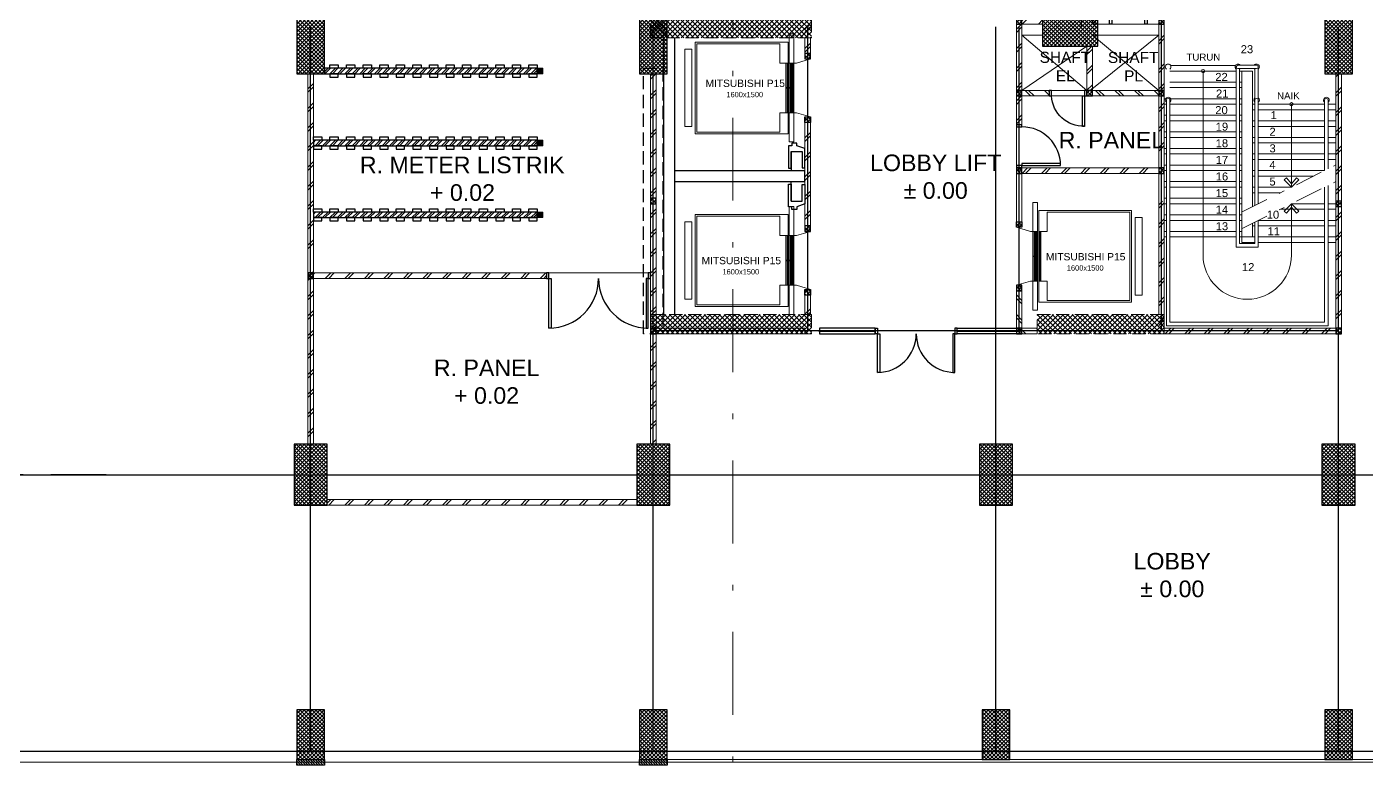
# Model space of a CAD drawing. Header units: inches. Extents: x -1 to 125, y -2 to 87.
# Drawn here: x 34.97 to 59.2, y 16.41 to 29.82 of the extents above; entities that cross this region are included whole.
import ezdxf
from ezdxf.enums import TextEntityAlignment as Align

# ---------------------------------------------------------------- set-up
doc = ezdxf.new("R2010")
doc.units = ezdxf.units.IN
doc.header["$MEASUREMENT"] = 0
doc.linetypes.add('ACAD_ISO02W100', pattern=[15, 12, -3])
doc.linetypes.add('DASHDOT', pattern=[1, 0.5, -0.25, 0, -0.25])
doc.layers.get('defpoints').update_dxf_attribs({"color": 1})
for name, color, linetype in [('AR_BETON', 150, 'Continuous'), ('dinding', 3, 'Continuous'), ('KACA', 151, 'Continuous'), ('Kusen', 30, 'Continuous'), ('pvc', 12, 'Continuous')]:
    doc.layers.add(name, color=color, linetype=linetype)
for name, color, linetype, lineweight in [('ars', 11, 'Continuous', 0), ('ars @ 1', 11, 'Continuous', 0), ('ARSIR @ 1', 31, 'Continuous', 5), ('ARSIR KOLOM @ 1', 8, 'Continuous', 13), ('KOL', 1, 'Continuous', 30), ('KOLOM', 4, 'Continuous', 9), ('lan', 7, 'Continuous', 15), ('LIFT', 15, 'Continuous', 15), ('NOT', 7, 'Continuous', 20), ('Stair', 7, 'Continuous', 15), ('tem', 5, 'Continuous', 20), ('u', 6, 'Continuous', 20)]:
    doc.layers.add(name, color=color, linetype=linetype, lineweight=lineweight)
doc.layers.add('as', color=1, linetype='Continuous', plot=False)
doc.layers.add('POLYLINE TPAK', color=4, linetype='Continuous', lineweight=20, plot=False)
doc.styles.add('RM25', font='arial.ttf')
doc.styles.get("Standard").update_dxf_attribs({"font": 'arial.ttf'})
pattern_1 = [(45, (0, -5), (-0.03535534, 0.03535534), []), (135, (0, -5), (-0.03535534, -0.03535534), [])]

# ---------------------------------------------------------------- blocks, each defined once
blk = doc.blocks.new('k1')
at = {"layer": 'ars'}
h = blk.add_hatch(dxfattribs=at)
h.set_pattern_fill('_USER', color=256, scale=0.05, angle=45, double=1, pattern_type=0)
h.set_pattern_definition(pattern_1)
h.paths.add_polyline_path([(-0.3, -0.55), (0.3, -0.55), (0.3, 0.55), (-0.3, 0.55)])
at = {"layer": 'KOL'}
blk.add_lwpolyline([(-0.3, -0.55), (0.3, -0.55), (0.3, 0.55), (-0.3, 0.55)], close=True, dxfattribs=at)
blk = doc.blocks.new('k3')
at = {"layer": 'ars'}
h = blk.add_hatch(dxfattribs=at)
h.set_pattern_fill('_USER', color=256, scale=0.05, angle=45, double=1, pattern_type=0)
h.set_pattern_definition([(45, (0, -5.05), (-0.03535534, 0.03535534), []), (135, (0, -5.05), (-0.03535534, -0.03535534), [])])
h.paths.add_polyline_path([(-0.25, -0.45), (0.25, -0.45), (0.25, 0.45), (-0.25, 0.45)])
at = {"layer": 'KOL'}
blk.add_lwpolyline([(-0.25, -0.45), (0.25, -0.45), (0.25, 0.45), (-0.25, 0.45)], close=True, dxfattribs=at)
blk = doc.blocks.new('k2')
at = {"layer": 'ars'}
h = blk.add_hatch(dxfattribs=at)
h.set_pattern_fill('_USER', color=256, scale=0.05, angle=45, double=1, pattern_type=0)
h.set_pattern_definition(pattern_1)
h.paths.add_polyline_path([(-0.25, -0.5), (0.25, -0.5), (0.25, 0.5), (-0.25, 0.5)])
at = {"layer": 'KOL'}
blk.add_lwpolyline([(-0.25, -0.5), (0.25, -0.5), (0.25, 0.5), (-0.25, 0.5)], close=True, dxfattribs=at)
blk = doc.blocks.new('K 10.10')
at = {"layer": 'ars'}
h = blk.add_hatch(dxfattribs=at)
h.set_pattern_fill('_USER', color=256, scale=0.05, angle=45, double=1, pattern_type=0)
h.set_pattern_definition([(45, (0, 0), (-0.035355339, 0.035355339), []), (135, (0, 0), (-0.035355339, -0.035355339), [])])
h.paths.add_polyline_path([(1560.538, 1380.407), (1560.638, 1380.407), (1560.638, 1380.507), (1560.538, 1380.507)])
at = {"layer": 'KOL'}
blk.add_lwpolyline([(1560.538, 1380.407), (1560.638, 1380.407), (1560.638, 1380.507), (1560.538, 1380.507)], close=True, dxfattribs=at)
blk = doc.blocks.new('P-70-DOBLE')
at = {"layer": 'Kusen'}
for points in [[(102.301, -17.94), (102.341, -17.94), (102.341, -18.04), (102.301, -18.04)], [(102.341, -18.04), (102.381, -18.04), (102.381, -18.74), (102.341, -18.74)], [(103.741, -18.04), (103.701, -18.04), (103.701, -18.74), (103.741, -18.74)], [(103.781, -17.94), (103.741, -17.94), (103.741, -18.04), (103.781, -18.04)]]:
    blk.add_lwpolyline(points, close=True, dxfattribs=at)
for centre, start, end in [((102.341, -18.04), 270, 360), ((103.741, -18.04), 180, 270)]:
    blk.add_arc(centre, 0.7, start, end, dxfattribs=at)
blk = doc.blocks.new('KLOPRAK-10')
at = {"layer": 'ARSIR KOLOM @ 1'}
blk.add_hatch(color=256, dxfattribs=at).paths.add_polyline_path([(390.015, -20.575), (390.115, -20.575), (390.115, -20.475), (390.015, -20.475)])
at = {"layer": 'as'}
blk.add_line((390.115, -20.475), (390.015, -20.575), dxfattribs=at)
blk.add_lwpolyline([(390.015, -20.475), (390.115, -20.575)], dxfattribs=at)
at = {"layer": 'KOLOM'}
blk.add_lwpolyline([(390.015, -20.575), (390.115, -20.575), (390.115, -20.475), (390.015, -20.475)], close=True, dxfattribs=at)
blk = doc.blocks.new('LIFT PENUMPANG')
at = {"layer": 'LIFT'}
for points in [[(-0.705, 1.955), (-0.705, 1.83), (0.695, 1.83), (0.695, 1.955)], [(-0.835, 1.765), (-0.835, 0.085), (0.825, 0.085), (0.825, 1.765)], [(-0.805, 1.735), (-0.805, 0.235), (-0.455, 0.235), (-0.455, 0.085), (0.445, 0.085), (0.445, 0.235), (0.795, 0.235), (0.795, 1.735)], [(-0.455, 0.085), (0.445, 0.085), (0.445, 0.125), (-0.455, 0.125)], [(-0.455, 0.105), (0.445, 0.105), (0.445, 0.125), (-0.455, 0.125)], [(-0.455, 0.025), (0.445, 0.025), (0.445, 0.065), (-0.455, 0.065)], [(-0.455, 0.045), (0.445, 0.045), (0.445, 0.065), (-0.455, 0.065)], [(-0.455, -0.02), (0.445, -0.02), (0.445, 0.02), (-0.455, 0.02)], [(-0.455, 0), (0.445, 0), (0.445, 0.02), (-0.455, 0.02)], [(-0.01, 0.125), (0, 0.125), (0, 0.085), (-0.01, 0.085)], [(-0.01, 0.065), (0, 0.065), (0, 0.025), (-0.01, 0.025)], [(-0.01, 0.02), (0, 0.02), (0, -0.02), (-0.01, -0.02)]]:
    blk.add_lwpolyline(points, close=True, dxfattribs=at)
for points in [[(-0.455, -0.02), (-0.98, -0.02), (-0.98, 0.065), (0.97, 0.065), (0.97, -0.02), (0.445, -0.02)], [(-0.455, -0.02), (-0.455, -0.065), (-0.53, -0.32)], [(0.445, -0.02), (0.445, -0.065), (0.52, -0.32)]]:
    blk.add_lwpolyline(points, dxfattribs=at)
at = {"layer": 'KOLOM', "extrusion": (0, 0, -1), "zscale": -1, "rotation": 270}
blk.add_blockref('K 10.10', (-1379.877, 1560.318), dxfattribs=at)
at = {"layer": 'KOLOM', "extrusion": (0, 0, -1), "xscale": -1, "zscale": -1, "rotation": 90}
blk.add_blockref('K 10.10', (1379.887, 1560.318), dxfattribs=at)
blk = doc.blocks.new('P.60')
at = {"layer": 'Kusen'}
for points in [[(1472.835, 997.535), (1472.875, 997.535), (1472.875, 997.435), (1472.835, 997.435)], [(1472.875, 996.885), (1472.915, 996.885), (1472.915, 997.435), (1472.875, 997.435)], [(1473.475, 997.535), (1473.515, 997.535), (1473.515, 997.435), (1473.475, 997.435)]]:
    blk.add_lwpolyline(points, close=True, dxfattribs=at)
blk.add_arc((1472.895, 997.466), 0.581, 268.0266, 356.9943, dxfattribs=at)
blk = doc.blocks.new('LIFT TENGAH')
at = {"layer": 'ars'}
h = blk.add_hatch(dxfattribs=at)
h.set_pattern_fill('TEMBOK', color=256, scale=0.25)
h.set_pattern_definition([(45, (25.7678, -10.47464), (-0.1767767, 0.1767767), []), (45, (25.8303, -10.47464), (-0.1767767, 0.1767767), [])])
h.paths.add_polyline_path([(-0.115, 5.07), (-0.015, 5.07), (-0.015, 5.6), (-0.115, 5.6)])
h = blk.add_hatch(dxfattribs=at)
h.set_pattern_fill('TEMBOK', color=256, scale=0.25)
h.set_pattern_definition([(45, (29.5928, -10.47464), (-0.1767767, 0.1767767), []), (45, (29.6553, -10.47464), (-0.1767767, 0.1767767), [])])
h.paths.add_polyline_path([(3.71, 4.4), (3.81, 4.4), (3.81, 5.6), (3.71, 5.6)])
h = blk.add_hatch(dxfattribs=at)
h.set_pattern_fill('TEMBOK', color=256, scale=0.25)
h.set_pattern_definition([(45, (1.7978, -8.52464), (-0.1767767, 0.1767767), []), (45, (1.8603, -8.52464), (-0.1767767, 0.1767767), [])])
h.paths.add_polyline_path([(4.185, 5.6), (3.81, 5.6), (3.81, 5.7), (4.185, 5.7)])
h = blk.add_hatch(dxfattribs=at)
h.set_pattern_fill('TEMBOK', color=256, scale=0.25)
h.set_pattern_definition([(45, (3.0728, -8.52464), (-0.1767767, 0.1767767), []), (45, (3.1353, -8.52464), (-0.1767767, 0.1767767), [])])
h.paths.add_polyline_path([(5.395, 5.6), (5.085, 5.6), (5.085, 5.7), (5.395, 5.7)])
h = blk.add_hatch(dxfattribs=at)
h.set_pattern_fill('TEMBOK', color=256, scale=0.25)
h.set_pattern_definition([(45, (3.9628, -8.52464), (-0.1767767, 0.1767767), []), (45, (4.0253, -8.52464), (-0.1767767, 0.1767767), [])])
h.paths.add_polyline_path([(6.285, 5.6), (6.075, 5.6), (6.075, 5.7), (6.285, 5.7)])
h = blk.add_hatch(dxfattribs=at)
h.set_pattern_fill('TEMBOK', color=256, scale=0.25)
h.set_pattern_definition([(45, (-33.865, -7.775), (-0.1767767, 0.1767767), []), (45, (-33.8025, -7.775), (-0.1767767, 0.1767767), [])])
h.paths.add_polyline_path([(6.285, 5.6), (6.385, 5.6), (6.385, 5.1), (6.285, 5.1)])
h = blk.add_hatch(dxfattribs=at)
h.set_pattern_fill('TEMBOK', color=256, scale=0.25)
h.set_pattern_definition([(45, (30.8678, -10.87464), (-0.1767767, 0.1767767), []), (45, (30.9303, -10.87464), (-0.1767767, 0.1767767), [])])
h.paths.add_polyline_path([(4.985, 4.4), (5.085, 4.4), (5.085, 5.2), (4.985, 5.2)])
h = blk.add_hatch(dxfattribs=at)
h.set_pattern_fill('TEMBOK', color=256, scale=0.25)
h.set_pattern_definition([(45, (-0.87266, -7.475), (-0.1767767, 0.1767767), []), (45, (-0.81016, -7.475), (-0.1767767, 0.1767767), [])])
h.paths.add_polyline_path([(6.385, 3.2), (6.385, 5), (6.285, 5), (6.285, 3.2)])
h = blk.add_hatch(dxfattribs=at)
h.set_pattern_fill('TEMBOK', color=256, scale=0.25)
h.set_pattern_definition([(315, (-4.09, 47.955), (-0.1767767, -0.1767767), []), (315, (-4.0275, 47.955), (-0.1767767, -0.1767767), [])])
h.paths.add_polyline_path([(3.81, 4.4), (3.81, 4.3), (4.305, 4.3), (4.305, 4.4)])
h = blk.add_hatch(dxfattribs=at)
h.set_pattern_fill('TEMBOK', color=256, scale=0.25)
h.set_pattern_definition([(315, (-2.11, 47.955), (-0.1767767, -0.1767767), []), (315, (-2.0475, 47.955), (-0.1767767, -0.1767767), [])])
h.paths.add_polyline_path([(6.285, 4.3), (5.085, 4.3), (5.085, 4.4), (6.285, 4.4)])
h = blk.add_hatch(dxfattribs=at)
h.set_pattern_fill('TEMBOK', color=256, scale=0.25)
h.set_pattern_definition([(45, (29.5928, -11.77464), (-0.1767767, 0.1767767), []), (45, (29.6553, -11.77464), (-0.1767767, 0.1767767), [])])
h.paths.add_polyline_path([(3.71, 3.78), (3.81, 3.78), (3.81, 4.3), (3.71, 4.3)])
h = blk.add_hatch(dxfattribs=at)
h.set_pattern_fill('TEMBOK', color=256, scale=0.25)
h.set_pattern_definition([(45, (25.7678, -13.14964), (-0.1767767, 0.1767767), []), (45, (25.8303, -13.14964), (-0.1767767, 0.1767767), [])])
h.paths.add_polyline_path([(-0.115, 1.875), (-0.015, 1.875), (-0.015, 3.82), (-0.115, 3.82)])
h = blk.add_hatch(dxfattribs=at)
h.set_pattern_fill('TEMBOK', color=256, scale=0.25)
h.set_pattern_definition([(45, (25.7678, -14.92464), (-0.1767767, 0.1767767), []), (45, (25.8303, -14.92464), (-0.1767767, 0.1767767), [])])
h.paths.add_polyline_path([(-0.115, 0.35), (-0.015, 0.35), (-0.015, 0.625), (-0.115, 0.625)])
at = {"layer": 'ars @ 1'}
h = blk.add_hatch(dxfattribs=at)
h.set_pattern_fill('TEMBOK', color=256, scale=0.25)
h.set_pattern_definition([(45, (1555.54661, -439.5552), (-0.176776695, 0.176776695), []), (45, (1555.60911, -439.5552), (-0.176776695, 0.176776695), [])])
h.paths.add_polyline_path([(3.81, 3), (3.81, 2.9), (6.285, 2.9), (6.285, 3)])
h = blk.add_hatch(dxfattribs=at)
h.set_pattern_fill('TEMBOK', color=256, scale=0.25)
h.set_pattern_definition([(45, (1555.45412, -401.6752), (-0.176776695, 0.176776695), []), (45, (1555.51662, -401.6752), (-0.176776695, 0.176776695), [])])
h.paths.add_polyline_path([(6.285, 0.1), (6.385, 0.1), (6.385, 2.4), (6.285, 2.4)])
h = blk.add_hatch(dxfattribs=at)
h.set_pattern_fill('TEMBOK', color=256, scale=0.25)
h.set_pattern_definition([(315, (1555.01661, 442.5552), (-0.176776695, -0.176776695), []), (315, (1555.07911, 442.5552), (-0.176776695, -0.176776695), [])])
h.paths.add_polyline_path([(3.81, 0.1), (3.71, 0.1), (3.71, 0.775), (3.81, 0.775)])
h = blk.add_hatch(dxfattribs=at)
h.set_pattern_fill('TEMBOK', color=256, scale=0.25)
h.set_pattern_definition([(315, (1555.54661, 442.5552), (-0.176776695, -0.176776695), []), (315, (1555.60911, 442.5552), (-0.176776695, -0.176776695), [])])
h.paths.add_polyline_path([(4.088, 0), (4.088, 0.1), (3.81, 0.1), (3.81, 0)])
at = {"layer": 'KOLOM'}
h = blk.add_hatch(dxfattribs=at)
h.set_pattern_fill('ANSI37', color=256, scale=0.02, style=0)
h.set_pattern_definition([(45, (244.1281, -148.2583), (-0.04490128, 0.04490128), []), (135, (244.1281, -148.2583), (-0.04490128, -0.04490128), [])])
h.paths.add_polyline_path([(0, 5.35), (0, 5.7), (-2.91, 5.7), (-2.91, 5.35)])
h = blk.add_hatch(dxfattribs=at)
h.set_pattern_fill('ANSI37', color=256, scale=0.02, style=0)
h.set_pattern_definition([(45, (244.1281, -153.6083), (-0.04490128, 0.04490128), []), (135, (244.1281, -153.6083), (-0.04490128, -0.04490128), [])])
h.paths.add_polyline_path([(0, 0), (0, 0.35), (-2.91, 0.35), (-2.91, 0)])
h = blk.add_hatch(dxfattribs=at)
h.set_pattern_fill('ANSI37', color=256, scale=0.02, style=0)
h.set_pattern_definition([(45, (250.513103, -153.6083), (-0.04490128, 0.04490128), []), (135, (250.513103, -153.6083), (-0.04490128, -0.04490128), [])])
h.paths.add_polyline_path([(4.088, 0.35), (4.088, 0), (6.385, 0), (6.385, 0.35)])
for p, q in [((5.995, 5.7), (5.435, 5.7)), ((6.035, 5.6), (5.435, 5.6)), ((4.985, 4.4), (3.81, 5.4)), ((3.81, 4.4), (4.985, 5.2))]:
    blk.add_line(p, q)
for points in [[(3.81, 5.4), (4.185, 5.4)], [(6.285, 5.4), (5.047, 4.4)], [(5.085, 5.4), (6.285, 5.4)], [(5.085, 5.4), (6.285, 4.4)]]:
    blk.add_lwpolyline(points)
at = {"layer": 'AR_BETON'}
for p, q in [((-2.675, 5.35), (-2.675, 0.35)), ((-2.475, 5.35), (-2.475, 0.35))]:
    blk.add_line(p, q, dxfattribs=at)
for points in [[(-0.365, 2.991), (-0.365, 3.297), (-0.165, 3.297), (-0.165, 2.997), (-0.115, 2.997), (-0.115, 3.347), (-0.265, 3.397), (-0.265, 3.447), (-0.355, 3.447), (-0.355, 3.397), (-0.415, 3.397), (-0.415, 2.991), (-0.365, 2.991)], [(-0.365, 3.297), (-0.365, 2.945)], [(-0.365, 2.704), (-0.365, 2.397), (-0.165, 2.397), (-0.165, 2.697), (-0.115, 2.697), (-0.115, 2.347), (-0.265, 2.297), (-0.265, 2.247), (-0.355, 2.247), (-0.355, 2.297), (-0.415, 2.297), (-0.415, 2.704), (-0.365, 2.704)], [(-0.365, 2.397), (-0.365, 2.75)]]:
    blk.add_lwpolyline(points, dxfattribs=at)
blk.add_lwpolyline([(-2.475, 2.75), (-0.115, 2.75), (-0.115, 2.945), (-2.475, 2.945)], close=True, dxfattribs=at)
at = {"layer": 'ars'}
for p, q in [((6.412, 4.25), (6.385, 4.25)), ((6.412, 4.25), (6.385, 4.25)), ((6.425, 0.144), (6.425, 4.225)), ((6.488, 0.206), (6.488, 4.225)), ((6.425, 3.95), (6.385, 3.95)), ((6.425, 3.65), (6.385, 3.65)), ((6.425, 3.35), (6.385, 3.35)), ((6.425, 3.05), (6.385, 3.05)), ((6.425, 2.75), (6.385, 2.75)), ((6.425, 2.45), (6.385, 2.45)), ((6.425, 2.15), (6.385, 2.15)), ((6.425, 1.85), (6.385, 1.85))]:
    blk.add_line(p, q, dxfattribs=at)
for radius, start, end in [(0.0512, 307.5719, 232.4281), (0.0312, 0, 180)]:
    blk.add_arc((6.456, 4.225), radius, start, end, dxfattribs=at)
at = {"layer": 'as'}
for p, q in [((-0.065, 0.05), (-0.065, 5.55)), ((3.76, 0.05), (3.76, 5.55))]:
    blk.add_line(p, q, dxfattribs=at)
at = {"layer": 'defpoints', "color": 2, "linetype": 'ACAD_ISO02W100', "ltscale": 0.02}
blk.add_lwpolyline([(-3.035, 4.8), (-2.685, 4.8), (-2.685, 0), (-3.035, 0)], close=True, dxfattribs=at)
at = {"layer": 'KOLOM', "linetype": 'ACAD_ISO02W100', "ltscale": 0.02}
for points in [[(-2.91, 5.7), (0, 5.7), (0, 5.35), (-2.91, 5.35)], [(-2.91, 0.35), (0, 0.35), (0, 0), (-2.91, 0)], [(4.088, 0.35), (6.385, 0.35), (6.385, 0), (4.088, 0)]]:
    blk.add_lwpolyline(points, close=True, dxfattribs=at)
at = {"layer": 'Kusen'}
for points in [[(3.71, 3.78), (3.71, 3.74), (3.81, 3.74), (3.81, 3.78)], [(3.71, 3.04), (3.71, 3), (3.81, 3), (3.81, 3.04)], [(3.81, 3.08), (3.81, 3.04), (4.51, 3.04), (4.51, 3.08)]]:
    blk.add_lwpolyline(points, close=True, dxfattribs=at)
blk.add_arc((3.81, 3.04), 0.7, 0, 90, dxfattribs=at)
at = {"layer": 'lan'}
for p, q in [((6.425, 4.15), (6.385, 4.15)), ((3.71, 3.74), (3.71, 3.04)), ((6.425, 3.85), (6.385, 3.85)), ((6.425, 3.55), (6.385, 3.55)), ((6.425, 3.25), (6.385, 3.25)), ((6.425, 2.95), (6.385, 2.95)), ((6.425, 2.65), (6.385, 2.65)), ((6.425, 2.35), (6.385, 2.35)), ((6.425, 2.05), (6.385, 2.05)), ((6.425, 1.75), (6.385, 1.75))]:
    blk.add_line(p, q, dxfattribs=at)
at = {"layer": 'tem'}
for points in [[(3.81, 4.4), (3.71, 4.4), (3.71, 5.6), (3.81, 5.6)], [(4.185, 5.6), (3.81, 5.6), (3.81, 5.7), (4.185, 5.7)], [(5.395, 5.6), (5.085, 5.6), (5.085, 5.7), (5.395, 5.7)], [(6.285, 5.6), (6.075, 5.6), (6.075, 5.7), (6.285, 5.7)], [(6.385, 4.4), (6.385, 5.6), (6.285, 5.6), (6.285, 4.4)], [(-0.015, 5.07), (-0.115, 5.07), (-0.115, 5.35), (-0.015, 5.35)], [(5.085, 4.4), (4.985, 4.4), (4.985, 5.2), (5.085, 5.2)], [(4.305, 4.3), (3.81, 4.3), (3.81, 4.4), (4.305, 4.4)], [(4.345, 4.4), (4.945, 4.4), (4.945, 4.3), (4.345, 4.3)], [(6.285, 4.3), (5.085, 4.3), (5.085, 4.4), (6.285, 4.4)], [(3.81, 3.78), (3.71, 3.78), (3.71, 4.3), (3.81, 4.3)], [(6.385, 3), (6.385, 4.3), (6.285, 4.3), (6.285, 3)], [(-0.015, 1.875), (-0.115, 1.875), (-0.115, 3.82), (-0.015, 3.82)], [(3.81, 3), (3.81, 2.9), (6.285, 2.9), (6.285, 3)], [(3.81, 2.025), (3.71, 2.025), (3.71, 2.9), (3.81, 2.9)], [(6.285, 0.35), (6.385, 0.35), (6.385, 2.9), (6.285, 2.9)], [(3.81, 0.1), (3.71, 0.1), (3.71, 0.775), (3.81, 0.775)], [(-0.015, 0.35), (-0.115, 0.35), (-0.115, 0.7), (-0.015, 0.7)], [(3.81, 0), (3.81, 0.1), (4.088, 0.1), (4.088, 0)]]:
    blk.add_lwpolyline(points, close=True, dxfattribs=at)
for p, rotation in [((-0.335, 4.45), 90), ((4.03, 1.395), 270)]:
    blk.add_blockref('LIFT PENUMPANG', p, dxfattribs=dict(rotation=rotation))
at = {"xscale": -1, "rotation": 90}
blk.add_blockref('LIFT PENUMPANG', (-0.335, 1.32), dxfattribs=at)
at = {"layer": 'KOLOM', "extrusion": (0, 0, -1), "xscale": -1, "zscale": -1, "rotation": 180}
for p in [(-1564.348, 1386.107), (-1566.923, 1386.107), (-1564.348, 1384.807), (-1565.623, 1384.807), (-1566.923, 1384.807), (-1564.348, 1383.407), (-1566.923, 1383.407), (-1564.348, 1380.507)]:
    blk.add_blockref('K 10.10', p, dxfattribs=at)
at = {"layer": 'Kusen', "rotation": 180}
blk.add_blockref('P.60', (1478.91, 1003.135), dxfattribs=at)
at = {"layer": 'Kusen', "xscale": -1}
blk.add_blockref('P.60', (1477.82, -993.135), dxfattribs=at)
blk = doc.blocks.new('A-DAS')
at = {"layer": 'ars'}
h = blk.add_hatch(dxfattribs=at)
h.set_pattern_fill('TEMBOK', color=256, scale=0.25)
h.set_pattern_definition([(45, (-31.6, 2.65), (-0.1767767, 0.1767767), []), (45, (-31.5375, 2.65), (-0.1767767, 0.1767767), [])])
h.paths.add_polyline_path([(-12.95, 11.6), (-13.05, 11.6), (-13.05, 14.9), (-12.95, 14.9)])
h = blk.add_hatch(dxfattribs=at)
h.set_pattern_fill('TEMBOK', color=256, scale=0.25)
h.set_pattern_definition([(45, (-14.2027, 3.125), (-0.1767767, 0.1767767), []), (45, (-14.1402, 3.125), (-0.1767767, 0.1767767), [])])
h.paths.add_polyline_path([(-6.85, 12.65), (-6.75, 12.65), (-6.75, 14.9), (-6.85, 14.9)])
h = blk.add_hatch(dxfattribs=at)
h.set_pattern_fill('TEMBOK', color=256, scale=0.25)
h.set_pattern_definition([(45, (-68.8, 8.65), (-0.1767767, 0.1767767), []), (45, (-68.7375, 8.65), (-0.1767767, 0.1767767), [])])
h.paths.add_polyline_path([(5.55, 14.9), (5.65, 14.9), (5.65, 12.6), (5.55, 12.6)])
h = blk.add_hatch(dxfattribs=at)
h.set_pattern_fill('TEMBOK', color=256, scale=0.25)
h.set_pattern_definition([(45, (-14.2027, 1.325), (-0.1767767, 0.1767767), []), (45, (-14.1402, 1.325), (-0.1767767, 0.1767767), [])])
h.paths.add_polyline_path([(-6.85, 10.3), (-6.75, 10.3), (-6.75, 12.55), (-6.85, 12.55)])
h = blk.add_hatch(dxfattribs=at)
h.set_pattern_fill('TEMBOK', color=256, scale=0.25)
h.set_pattern_definition([(45, (-68.8, 6.75), (-0.1767767, 0.1767767), []), (45, (-68.7375, 6.75), (-0.1767767, 0.1767767), [])])
h.paths.add_polyline_path([(5.55, 12.5), (5.65, 12.5), (5.65, 10.3), (5.55, 10.3)])
h = blk.add_hatch(dxfattribs=at)
h.set_pattern_fill('TEMBOK', color=256, scale=0.25)
h.set_pattern_definition([(45, (-31.6, -0.75), (-0.1767767, 0.1767767), []), (45, (-31.5375, -0.75), (-0.1767767, 0.1767767), [])])
h.paths.add_polyline_path([(-12.95, 8.2), (-13.05, 8.2), (-13.05, 11.5), (-12.95, 11.5)])
h = blk.add_hatch(dxfattribs=at)
h.set_pattern_fill('TEMBOK', color=256, scale=0.25)
h.set_pattern_definition([(45, (-81.2, -38.38), (-0.1767767, 0.1767767), []), (45, (-81.1375, -38.38), (-0.1767767, 0.1767767), [])])
h.paths.add_polyline_path([(-6.75, 10.2), (-6.85, 10.2), (-6.85, 8.2), (-6.75, 8.2)])
h = blk.add_hatch(dxfattribs=at)
h.set_pattern_fill('TEMBOK', color=256, scale=0.25)
h.set_pattern_definition([(45, (-37.8, 3.025), (-0.1767767, 0.1767767), []), (45, (-37.7375, 3.025), (-0.1767767, 0.1767767), [])])
h.paths.add_polyline_path([(5.55, 10.2), (2.445, 10.2), (2.445, 10.3), (5.55, 10.3)])
h = blk.add_hatch(dxfattribs=at)
h.set_pattern_fill('ANSI31', color=256, scale=0.01, style=0)
h.set_pattern_definition([(315, (-28.55, 2.5), (-0.02245064, -0.02245064), [])])
h.paths.add_polyline_path([(-13.25, 2.5), (-12.75, 2.5), (-12.75, 2.4), (-13.25, 2.4)])
h = blk.add_hatch(dxfattribs=at)
h.set_pattern_fill('ANSI31', color=256, scale=0.01, style=0)
h.set_pattern_definition([(315, (-22.35, 2.5), (-0.02245064, -0.02245064), [])])
h.paths.add_polyline_path([(-7.05, 2.5), (-6.55, 2.5), (-6.55, 2.4), (-7.05, 2.4)])
at = {"layer": 'ars @ 1'}
h = blk.add_hatch(dxfattribs=at)
h.set_pattern_fill('TEMBOK', color=256, scale=0.25, style=0, double=1)
h.set_pattern_definition([(45, (1576.81912, -383.53282), (-0.176776695, 0.176776695), []), (45, (1576.88162, -383.53282), (-0.176776695, 0.176776695), [])])
h.paths.add_polyline_path([(-8.73, 11.3), (-8.73, 11.2), (-12.95, 11.2), (-12.95, 11.3)])
h = blk.add_hatch(dxfattribs=at)
h.set_pattern_fill('TEMBOK', color=256, scale=0.25, style=0, double=1)
h.set_pattern_definition([(45, (1576.81912, -387.63282), (-0.176776695, 0.176776695), []), (45, (1576.88162, -387.63282), (-0.176776695, 0.176776695), [])])
h.paths.add_polyline_path([(-7.1, 7.2), (-7.1, 7.1), (-12.7, 7.1), (-12.7, 7.2)])
at = {"layer": 'ARSIR @ 1'}
h = blk.add_hatch(dxfattribs=at)
h.set_pattern_fill('ANSI32', color=256, scale=0.01, style=0, double=1)
h.set_pattern_definition([(225, (-13.92567, 15), (-0.067352, 0.067352), []), (225, (-13.92567, 14.9551), (-0.067352, 0.067352), [])])
h.paths.add_polyline_path([(-8.9, 14.9), (-8.9, 15), (-12.75, 15), (-12.75, 14.9)])
h = blk.add_hatch(dxfattribs=at)
h.set_pattern_fill('ANSI32', color=256, scale=0.01, style=0, double=1)
h.set_pattern_definition([(225, (-13.92567, 15), (-0.067352, 0.067352), []), (225, (-13.92567, 14.9551), (-0.067352, 0.067352), [])])
h.paths.add_polyline_path([(-8.9, 14.9), (-8.9, 15), (-12.75, 15), (-12.75, 14.9)])
h = blk.add_hatch(dxfattribs=at)
h.set_pattern_fill('ANSI32', color=256, scale=0.01, style=0, double=1)
h.set_pattern_definition([(225, (-13.92567, 15), (-0.067352, 0.067352), []), (225, (-13.92567, 14.9551), (-0.067352, 0.067352), [])])
h.paths.add_polyline_path([(-8.9, 14.9), (-8.9, 15), (-12.75, 15), (-12.75, 14.9)])
h = blk.add_hatch(dxfattribs=at)
h.set_pattern_fill('ANSI32', color=256, scale=0.01, style=0, double=1)
h.set_pattern_definition([(225, (-13.92567, 13.7), (-0.067352, 0.067352), []), (225, (-13.92567, 13.6551), (-0.067352, 0.067352), [])])
h.paths.add_polyline_path([(-8.9, 13.6), (-8.9, 13.7), (-12.95, 13.7), (-12.95, 13.6)])
h = blk.add_hatch(dxfattribs=at)
h.set_pattern_fill('ANSI32', color=256, scale=0.01, style=0, double=1)
h.set_pattern_definition([(225, (-13.92567, 13.7), (-0.067352, 0.067352), []), (225, (-13.92567, 13.6551), (-0.067352, 0.067352), [])])
h.paths.add_polyline_path([(-8.9, 13.6), (-8.9, 13.7), (-12.95, 13.7), (-12.95, 13.6)])
h = blk.add_hatch(dxfattribs=at)
h.set_pattern_fill('ANSI32', color=256, scale=0.01, style=0, double=1)
h.set_pattern_definition([(225, (-13.92567, 13.7), (-0.067352, 0.067352), []), (225, (-13.92567, 13.6551), (-0.067352, 0.067352), [])])
h.paths.add_polyline_path([(-8.9, 13.6), (-8.9, 13.7), (-12.95, 13.7), (-12.95, 13.6)])
h = blk.add_hatch(dxfattribs=at)
h.set_pattern_fill('ANSI32', color=256, scale=0.01, style=0, double=1)
h.set_pattern_definition([(225, (-13.92567, 12.4), (-0.067352, 0.067352), []), (225, (-13.92567, 12.3551), (-0.067352, 0.067352), [])])
h.paths.add_polyline_path([(-8.9, 12.3), (-8.9, 12.4), (-12.95, 12.4), (-12.95, 12.3)])
h = blk.add_hatch(dxfattribs=at)
h.set_pattern_fill('ANSI32', color=256, scale=0.01, style=0, double=1)
h.set_pattern_definition([(225, (-13.92567, 12.4), (-0.067352, 0.067352), []), (225, (-13.92567, 12.3551), (-0.067352, 0.067352), [])])
h.paths.add_polyline_path([(-8.9, 12.3), (-8.9, 12.4), (-12.95, 12.4), (-12.95, 12.3)])
h = blk.add_hatch(dxfattribs=at)
h.set_pattern_fill('ANSI32', color=256, scale=0.01, style=0, double=1)
h.set_pattern_definition([(225, (-13.92567, 12.4), (-0.067352, 0.067352), []), (225, (-13.92567, 12.3551), (-0.067352, 0.067352), [])])
h.paths.add_polyline_path([(-8.9, 12.3), (-8.9, 12.4), (-12.95, 12.4), (-12.95, 12.3)])
at = {"layer": 'ars'}
for p, q in [((3.734, 15.05), (2.561, 15.05)), ((3.779, 15.056), (4.116, 15.056)), ((3.748, 11.766), (3.748, 15.025)), ((3.779, 14.994), (4.116, 14.994)), ((3.81, 11.829), (3.81, 14.994)), ((4.085, 12.519), (4.085, 14.994)), ((4.147, 12.55), (4.147, 15.025)), ((3.748, 14.75), (2.548, 14.75)), ((3.85, 14.75), (3.81, 14.75)), ((3.748, 14.45), (2.548, 14.45)), ((3.85, 14.45), (3.81, 14.45)), ((5.347, 13.15), (5.347, 14.425)), ((5.41, 13.181), (5.41, 14.425)), ((3.748, 14.15), (2.548, 14.15)), ((3.85, 14.15), (3.81, 14.15)), ((4.085, 14.25), (4.045, 14.25)), ((5.347, 14.25), (4.147, 14.25)), ((5.55, 14.25), (5.41, 14.25)), ((3.748, 13.85), (2.548, 13.85)), ((3.85, 13.85), (3.81, 13.85)), ((4.085, 13.95), (4.045, 13.95)), ((5.347, 13.95), (4.147, 13.95)), ((5.55, 13.95), (5.41, 13.95)), ((4.085, 13.65), (4.045, 13.65)), ((5.347, 13.65), (4.147, 13.65)), ((5.55, 13.65), (5.41, 13.65)), ((3.748, 13.55), (2.548, 13.55)), ((3.85, 13.55), (3.81, 13.55)), ((4.085, 13.35), (4.045, 13.35)), ((5.347, 13.35), (4.147, 13.35)), ((5.55, 13.35), (5.41, 13.35)), ((3.748, 13.25), (2.548, 13.25)), ((3.85, 13.25), (3.81, 13.25)), ((3.748, 12.95), (2.548, 12.95)), ((3.85, 12.95), (3.81, 12.95)), ((4.085, 13.05), (4.045, 13.05)), ((5.147, 13.05), (4.147, 13.05)), ((5.347, 10.406), (5.347, 12.85)), ((5.41, 10.344), (5.41, 12.881)), ((3.748, 12.65), (2.548, 12.65)), ((3.85, 12.65), (3.81, 12.65)), ((4.085, 12.75), (4.045, 12.75)), ((4.547, 12.75), (4.147, 12.75)), ((5.347, 12.45), (4.547, 12.45)), ((5.55, 12.45), (5.41, 12.45)), ((3.748, 12.35), (2.548, 12.35)), ((3.85, 12.35), (3.81, 12.35)), ((4.085, 12.15), (4.045, 12.15)), ((4.085, 11.829), (4.085, 12.219)), ((4.147, 11.766), (4.147, 12.25)), ((5.347, 12.15), (4.147, 12.15)), ((5.55, 12.15), (5.41, 12.15)), ((3.748, 12.05), (2.548, 12.05)), ((3.85, 12.05), (3.81, 12.05)), ((3.85, 11.95), (3.85, 11.85)), ((4.147, 11.766), (3.748, 11.766)), ((4.085, 11.829), (3.81, 11.829)), ((4.085, 11.85), (3.85, 11.85)), ((5.347, 11.85), (4.147, 11.85)), ((5.55, 11.85), (5.41, 11.85)), ((5.41, 10.344), (2.485, 10.344)), ((5.347, 10.406), (2.548, 10.406))]:
    blk.add_line(p, q, dxfattribs=at)
for centre, radius, start, end in [((2.516, 15.025), 0.0512, 307.5719, 232.4281), ((3.779, 15.025), 0.0512, 37.5719, 232.4281), ((3.779, 15.025), 0.0312, 90, 270), ((4.116, 15.025), 0.0512, 307.5719, 142.4281), ((4.116, 15.025), 0.0312, 270, 90), ((3.779, 15.025), 0.0512, 307.5719, 322.4281), ((4.116, 15.025), 0.0512, 217.5719, 232.4281), ((4.116, 14.425), 0.0512, 127.5719, 232.4281), ((4.116, 14.425), 0.0312, 0, 180), ((4.116, 14.425), 0.0512, 307.5719, 52.4281), ((5.379, 14.425), 0.0512, 307.5719, 232.4281), ((5.379, 14.425), 0.0312, 0, 180)]:
    blk.add_arc(centre, radius, start, end, dxfattribs=at)
at = {"layer": 'as'}
for p, q in [((0.95, 15.75), (0.95, 45.55)), ((2.395, 10.25), (2.395, 18.25)), ((-13, 2.65), (-13, 15.75)), ((-6.8, 2.65), (-6.8, 15.75)), ((-0.6, 2.65), (-0.6, 15.75)), ((5.6, 2.65), (5.6, 15.75)), ((5.6, 10.25), (-6.8, 10.25)), ((-37.8, 7.65), (36.6, 7.65)), ((-37.8, 2.65), (36.6, 2.65))]:
    blk.add_line(p, q, dxfattribs=at)
at = {"layer": 'as', "linetype": 'DASHDOT', "ltscale": 2}
blk.add_line((-16.7, 7.65), (-18.85, 7.65), dxfattribs=at)
at = {"layer": 'dinding'}
for points in [[(-8.9, 14.9), (-8.9, 15), (-12.75, 15), (-12.75, 14.9)], [(-8.9, 14.9), (-8.9, 15), (-12.75, 15), (-12.75, 14.9)], [(-8.9, 14.9), (-8.9, 15), (-12.75, 15), (-12.75, 14.9)], [(-8.9, 13.6), (-8.9, 13.7), (-12.95, 13.7), (-12.95, 13.6)], [(-8.9, 13.6), (-8.9, 13.7), (-12.95, 13.7), (-12.95, 13.6)], [(-8.9, 13.6), (-8.9, 13.7), (-12.95, 13.7), (-12.95, 13.6)], [(-8.9, 12.3), (-8.9, 12.4), (-12.95, 12.4), (-12.95, 12.3)], [(-8.9, 12.3), (-8.9, 12.4), (-12.95, 12.4), (-12.95, 12.3)], [(-8.9, 12.3), (-8.9, 12.4), (-12.95, 12.4), (-12.95, 12.3)]]:
    blk.add_lwpolyline(points, close=True, dxfattribs=at)
at = {"layer": 'KACA'}
for points in [[(-3.805, 10.247), (-2.773, 10.247), (-2.773, 10.252), (-3.805, 10.252)], [(-1.313, 10.247), (-0.16, 10.247), (-0.16, 10.252), (-1.313, 10.252)]]:
    blk.add_lwpolyline(points, close=True, dxfattribs=at)
at = {"layer": 'KOL'}
for points in [[(-13.25, 2.5), (-12.75, 2.5), (-12.75, 2.4), (-13.25, 2.4)], [(-7.05, 2.5), (-6.55, 2.5), (-6.55, 2.4), (-7.05, 2.4)]]:
    blk.add_lwpolyline(points, close=True, dxfattribs=at)
at = {"layer": 'Kusen'}
for points in [[(-8.69, 11.3), (-8.73, 11.3), (-8.73, 11.2), (-8.69, 11.2)], [(-8.69, 11.2), (-8.65, 11.2), (-8.65, 10.3), (-8.69, 10.3)], [(-6.89, 11.2), (-6.93, 11.2), (-6.93, 10.3), (-6.89, 10.3)], [(-6.85, 11.3), (-6.89, 11.3), (-6.89, 11.2), (-6.85, 11.2)], [(-2.783, 10.3), (-3.795, 10.3), (-3.795, 10.2), (-2.783, 10.2)], [(-1.303, 10.3), (-0.17, 10.3), (-0.17, 10.2), (-1.303, 10.2)]]:
    blk.add_lwpolyline(points, close=True, dxfattribs=at)
for centre, start, end in [((-8.69, 11.2), 270, 360), ((-6.89, 11.2), 180, 270)]:
    blk.add_arc(centre, 0.9, start, end, dxfattribs=at)
at = {"layer": 'lan'}
for p, q in [((3.748, 14.95), (2.548, 14.95)), ((3.148, 11.623), (3.148, 14.95)), ((4.045, 14.95), (3.81, 14.95)), ((3.85, 11.95), (3.85, 14.95)), ((4.045, 12.499), (4.045, 14.95)), ((3.748, 14.65), (2.548, 14.65)), ((3.85, 14.65), (3.81, 14.65)), ((3.748, 14.35), (2.548, 14.35)), ((3.85, 14.35), (3.81, 14.35)), ((4.085, 14.35), (4.045, 14.35)), ((5.347, 14.35), (4.147, 14.35)), ((4.747, 14.35), (4.747, 12.85)), ((5.55, 14.35), (5.41, 14.35)), ((3.748, 14.05), (2.548, 14.05)), ((3.85, 14.05), (3.81, 14.05)), ((4.085, 14.05), (4.045, 14.05)), ((5.347, 14.05), (4.147, 14.05)), ((5.55, 14.05), (5.41, 14.05)), ((3.748, 13.75), (2.548, 13.75)), ((3.85, 13.75), (3.81, 13.75)), ((4.085, 13.75), (4.045, 13.75)), ((5.347, 13.75), (4.147, 13.75)), ((5.55, 13.75), (5.41, 13.75)), ((3.748, 13.45), (2.548, 13.45)), ((3.85, 13.45), (3.81, 13.45)), ((4.085, 13.45), (4.045, 13.45)), ((5.347, 13.45), (4.147, 13.45)), ((5.55, 13.45), (5.41, 13.45)), ((3.748, 13.15), (2.548, 13.15)), ((3.85, 13.15), (3.81, 13.15)), ((4.085, 13.15), (4.045, 13.15)), ((5.347, 13.15), (4.147, 13.15)), ((3.748, 12.85), (2.548, 12.85)), ((3.85, 12.85), (3.81, 12.85)), ((4.085, 12.85), (4.045, 12.85)), ((4.747, 12.85), (4.147, 12.85)), ((3.748, 12.55), (2.548, 12.55)), ((3.85, 12.55), (3.81, 12.55)), ((5.347, 12.55), (4.747, 12.55)), ((4.747, 12.55), (4.747, 11.623)), ((5.55, 12.55), (5.41, 12.55)), ((3.748, 12.25), (2.548, 12.25)), ((3.85, 12.25), (3.81, 12.25)), ((4.045, 11.95), (4.045, 12.199)), ((5.347, 12.25), (4.147, 12.25)), ((5.55, 12.25), (5.41, 12.25)), ((3.748, 11.95), (2.548, 11.95)), ((4.085, 11.95), (3.81, 11.95)), ((5.347, 11.95), (4.147, 11.95)), ((5.55, 11.95), (5.41, 11.95)), ((-8.69, 11.3), (-6.89, 11.3)), ((-6.55, 2.5), (-0.85, 2.5)), ((-0.35, 2.5), (5.35, 2.5)), ((5.85, 2.5), (11.55, 2.5))]:
    blk.add_line(p, q, dxfattribs=at)
at = {"layer": 'lan', "linetype": 'DASHDOT'}
for p, q in [((3.854, 12.403), (5.55, 13.251)), ((3.854, 12.103), (5.55, 12.951))]:
    blk.add_line(p, q, dxfattribs=at)
at = {"layer": 'lan', "ltscale": 2}
for points in [[(4.839, 13.018), (4.878, 12.984), (4.747, 12.85), (4.617, 12.984), (4.656, 13.018), (4.747, 12.912), (4.839, 13.018)], [(4.839, 12.382), (4.878, 12.416), (4.747, 12.55), (4.617, 12.416), (4.656, 12.382), (4.747, 12.488), (4.839, 12.382)]]:
    blk.add_lwpolyline(points, close=True, dxfattribs=at)
at = {"layer": 'lan'}
blk.add_arc((3.948, 11.623), 0.8, 180, 0, dxfattribs=at)
at = {"layer": 'POLYLINE TPAK', "color": 3}
blk.add_lwpolyline([(24.15, 58.85), (-25.35, 58.85), (-25.35, 60.75), (-31.65, 60.75), (-31.65, 58.85), (-38.1, 58.85), (-38.1, 45.35), (-7.15, 45.35), (-7.15, 43.3), (-7.15, 15.95), (-38.1, 15.95), (-38.1, 2.45), (-31.65, 2.45), (-31.65, 0.55), (-25.35, 0.55), (-25.35, 2.45), (24.15, 2.45)], dxfattribs=at)
at = {"layer": 'pvc'}
for points in [[(-12.65, 15.06), (-12.5, 15.06), (-12.5, 15), (-12.65, 15)], [(-12.35, 15.06), (-12.2, 15.06), (-12.2, 15), (-12.35, 15)], [(-12.05, 15.06), (-11.9, 15.06), (-11.9, 15), (-12.05, 15)], [(-11.75, 15.06), (-11.6, 15.06), (-11.6, 15), (-11.75, 15)], [(-11.45, 15.06), (-11.3, 15.06), (-11.3, 15), (-11.45, 15)], [(-11.15, 15.06), (-11, 15.06), (-11, 15), (-11.15, 15)], [(-10.85, 15.06), (-10.7, 15.06), (-10.7, 15), (-10.85, 15)], [(-10.55, 15.06), (-10.4, 15.06), (-10.4, 15), (-10.55, 15)], [(-10.25, 15.06), (-10.1, 15.06), (-10.1, 15), (-10.25, 15)], [(-9.95, 15.06), (-9.8, 15.06), (-9.8, 15), (-9.95, 15)], [(-9.65, 15.06), (-9.5, 15.06), (-9.5, 15), (-9.65, 15)], [(-9.35, 15.06), (-9.2, 15.06), (-9.2, 15), (-9.35, 15)], [(-9.05, 15.06), (-8.9, 15.06), (-8.9, 15), (-9.05, 15)], [(-12.65, 14.84), (-12.5, 14.84), (-12.5, 14.9), (-12.65, 14.9)], [(-12.35, 14.84), (-12.2, 14.84), (-12.2, 14.9), (-12.35, 14.9)], [(-12.05, 14.84), (-11.9, 14.84), (-11.9, 14.9), (-12.05, 14.9)], [(-11.75, 14.84), (-11.6, 14.84), (-11.6, 14.9), (-11.75, 14.9)], [(-11.45, 14.84), (-11.3, 14.84), (-11.3, 14.9), (-11.45, 14.9)], [(-11.15, 14.84), (-11, 14.84), (-11, 14.9), (-11.15, 14.9)], [(-10.85, 14.84), (-10.7, 14.84), (-10.7, 14.9), (-10.85, 14.9)], [(-10.55, 14.84), (-10.4, 14.84), (-10.4, 14.9), (-10.55, 14.9)], [(-10.25, 14.84), (-10.1, 14.84), (-10.1, 14.9), (-10.25, 14.9)], [(-9.95, 14.84), (-9.8, 14.84), (-9.8, 14.9), (-9.95, 14.9)], [(-9.65, 14.84), (-9.5, 14.84), (-9.5, 14.9), (-9.65, 14.9)], [(-9.35, 14.84), (-9.2, 14.84), (-9.2, 14.9), (-9.35, 14.9)], [(-9.05, 14.84), (-8.9, 14.84), (-8.9, 14.9), (-9.05, 14.9)], [(-12.95, 13.76), (-12.8, 13.76), (-12.8, 13.7), (-12.95, 13.7)], [(-12.95, 13.54), (-12.8, 13.54), (-12.8, 13.6), (-12.95, 13.6)], [(-12.65, 13.76), (-12.5, 13.76), (-12.5, 13.7), (-12.65, 13.7)], [(-12.65, 13.54), (-12.5, 13.54), (-12.5, 13.6), (-12.65, 13.6)], [(-12.35, 13.76), (-12.2, 13.76), (-12.2, 13.7), (-12.35, 13.7)], [(-12.35, 13.54), (-12.2, 13.54), (-12.2, 13.6), (-12.35, 13.6)], [(-12.05, 13.76), (-11.9, 13.76), (-11.9, 13.7), (-12.05, 13.7)], [(-12.05, 13.54), (-11.9, 13.54), (-11.9, 13.6), (-12.05, 13.6)], [(-11.75, 13.76), (-11.6, 13.76), (-11.6, 13.7), (-11.75, 13.7)], [(-11.75, 13.54), (-11.6, 13.54), (-11.6, 13.6), (-11.75, 13.6)], [(-11.45, 13.76), (-11.3, 13.76), (-11.3, 13.7), (-11.45, 13.7)], [(-11.45, 13.54), (-11.3, 13.54), (-11.3, 13.6), (-11.45, 13.6)], [(-11.15, 13.76), (-11, 13.76), (-11, 13.7), (-11.15, 13.7)], [(-11.15, 13.54), (-11, 13.54), (-11, 13.6), (-11.15, 13.6)], [(-10.85, 13.76), (-10.7, 13.76), (-10.7, 13.7), (-10.85, 13.7)], [(-10.85, 13.54), (-10.7, 13.54), (-10.7, 13.6), (-10.85, 13.6)], [(-10.55, 13.76), (-10.4, 13.76), (-10.4, 13.7), (-10.55, 13.7)], [(-10.55, 13.54), (-10.4, 13.54), (-10.4, 13.6), (-10.55, 13.6)], [(-10.25, 13.76), (-10.1, 13.76), (-10.1, 13.7), (-10.25, 13.7)], [(-10.25, 13.54), (-10.1, 13.54), (-10.1, 13.6), (-10.25, 13.6)], [(-9.95, 13.76), (-9.8, 13.76), (-9.8, 13.7), (-9.95, 13.7)], [(-9.95, 13.54), (-9.8, 13.54), (-9.8, 13.6), (-9.95, 13.6)], [(-9.65, 13.76), (-9.5, 13.76), (-9.5, 13.7), (-9.65, 13.7)], [(-9.65, 13.54), (-9.5, 13.54), (-9.5, 13.6), (-9.65, 13.6)], [(-9.35, 13.76), (-9.2, 13.76), (-9.2, 13.7), (-9.35, 13.7)], [(-9.35, 13.54), (-9.2, 13.54), (-9.2, 13.6), (-9.35, 13.6)], [(-9.05, 13.76), (-8.9, 13.76), (-8.9, 13.7), (-9.05, 13.7)], [(-9.05, 13.54), (-8.9, 13.54), (-8.9, 13.6), (-9.05, 13.6)], [(-12.95, 12.46), (-12.8, 12.46), (-12.8, 12.4), (-12.95, 12.4)], [(-12.65, 12.46), (-12.5, 12.46), (-12.5, 12.4), (-12.65, 12.4)], [(-12.35, 12.46), (-12.2, 12.46), (-12.2, 12.4), (-12.35, 12.4)], [(-12.05, 12.46), (-11.9, 12.46), (-11.9, 12.4), (-12.05, 12.4)], [(-11.75, 12.46), (-11.6, 12.46), (-11.6, 12.4), (-11.75, 12.4)], [(-11.45, 12.46), (-11.3, 12.46), (-11.3, 12.4), (-11.45, 12.4)], [(-11.15, 12.46), (-11, 12.46), (-11, 12.4), (-11.15, 12.4)], [(-10.85, 12.46), (-10.7, 12.46), (-10.7, 12.4), (-10.85, 12.4)], [(-10.55, 12.46), (-10.4, 12.46), (-10.4, 12.4), (-10.55, 12.4)], [(-10.25, 12.46), (-10.1, 12.46), (-10.1, 12.4), (-10.25, 12.4)], [(-9.95, 12.46), (-9.8, 12.46), (-9.8, 12.4), (-9.95, 12.4)], [(-9.65, 12.46), (-9.5, 12.46), (-9.5, 12.4), (-9.65, 12.4)], [(-9.35, 12.46), (-9.2, 12.46), (-9.2, 12.4), (-9.35, 12.4)], [(-9.05, 12.46), (-8.9, 12.46), (-8.9, 12.4), (-9.05, 12.4)], [(-12.95, 12.24), (-12.8, 12.24), (-12.8, 12.3), (-12.95, 12.3)], [(-12.65, 12.24), (-12.5, 12.24), (-12.5, 12.3), (-12.65, 12.3)], [(-12.35, 12.24), (-12.2, 12.24), (-12.2, 12.3), (-12.35, 12.3)], [(-12.05, 12.24), (-11.9, 12.24), (-11.9, 12.3), (-12.05, 12.3)], [(-11.75, 12.24), (-11.6, 12.24), (-11.6, 12.3), (-11.75, 12.3)], [(-11.45, 12.24), (-11.3, 12.24), (-11.3, 12.3), (-11.45, 12.3)], [(-11.15, 12.24), (-11, 12.24), (-11, 12.3), (-11.15, 12.3)], [(-10.85, 12.24), (-10.7, 12.24), (-10.7, 12.3), (-10.85, 12.3)], [(-10.55, 12.24), (-10.4, 12.24), (-10.4, 12.3), (-10.55, 12.3)], [(-10.25, 12.24), (-10.1, 12.24), (-10.1, 12.3), (-10.25, 12.3)], [(-9.95, 12.24), (-9.8, 12.24), (-9.8, 12.3), (-9.95, 12.3)], [(-9.65, 12.24), (-9.5, 12.24), (-9.5, 12.3), (-9.65, 12.3)], [(-9.35, 12.24), (-9.2, 12.24), (-9.2, 12.3), (-9.35, 12.3)], [(-9.05, 12.24), (-8.9, 12.24), (-8.9, 12.3), (-9.05, 12.3)]]:
    blk.add_lwpolyline(points, close=True, dxfattribs=at)
at = {"layer": 'Stair'}
for centre in [(3.148, 14.95), (4.747, 14.35)]:
    blk.add_circle(centre, 0.0296, dxfattribs=at)
at = {"layer": 'tem'}
for points in [[(-12.95, 11.3), (-12.95, 14.9), (-13.05, 14.9), (-13.05, 11.3)], [(-6.75, 12.65), (-6.85, 12.65), (-6.85, 14.9), (-6.75, 14.9)], [(-6.75, 10.3), (-6.85, 10.3), (-6.85, 12.55), (-6.75, 12.55)], [(-12.95, 8.2), (-12.95, 11.2), (-13.05, 11.2), (-13.05, 8.2)], [(-8.73, 11.3), (-8.73, 11.2), (-12.95, 11.2), (-12.95, 11.3)], [(-4.055, 10.3), (-4.055, 10.2), (-6.75, 10.2), (-6.75, 10.3)], [(5.55, 10.2), (2.445, 10.2), (2.445, 10.3), (5.55, 10.3)], [(-7.1, 7.2), (-7.1, 7.1), (-12.7, 7.1), (-12.7, 7.2)]]:
    blk.add_lwpolyline(points, close=True, dxfattribs=at)
at = {"layer": 'tem', "ltscale": 2}
for points in [[(5.55, 14.9), (5.65, 14.9), (5.65, 12.6), (5.55, 12.6)], [(5.55, 12.5), (5.65, 12.5), (5.65, 10.3), (5.55, 10.3)], [(-6.85, 10.2), (-6.75, 10.2), (-6.75, 8.2), (-6.85, 8.2)]]:
    blk.add_lwpolyline(points, close=True, dxfattribs=at)
at = {"color": 2}
for p in [(-398.915, 35.475), (-398.915, 34.175), (-398.915, 32.875)]:
    blk.add_blockref('KLOPRAK-10', p, dxfattribs=at)
at = {"layer": 'KOL'}
for name, p, rotation in [('k2', (-13, 15.4), 180), ('k2', (0.745, 15.65), 90), ('k3', (-13, 2.95), 180), ('k3', (-6.8, 2.95), 180), ('k3', (-0.6, 2.95), 180), ('k3', (5.6, 2.95), 180)]:
    blk.add_blockref(name, p, dxfattribs=dict(at, rotation=rotation))
for name, p in [('k2', (-6.8, 15.4)), ('k2', (5.6, 15.4)), ('k1', (-13, 7.65)), ('k1', (-6.8, 7.65)), ('k1', (-0.6, 7.65)), ('k1', (5.6, 7.65))]:
    blk.add_blockref(name, p, dxfattribs=at)
at = {"layer": 'KOLOM', "extrusion": (0, 0, -1), "xscale": -1, "zscale": -1, "rotation": 180}
for p in [(-1553.788, 1393.057), (-1547.588, 1391.707), (-1553.788, 1390.707), (-1566.188, 1390.707)]:
    blk.add_blockref('K 10.10', p, dxfattribs=at)
at = {"layer": 'KOLOM', "extrusion": (0, 0, -1), "xscale": -1, "zscale": -1}
blk.add_blockref('K 10.10', (1554.988, -1367.907), dxfattribs=at)
at = {"layer": 'lan', "color": 2}
blk.add_blockref('P-70-DOBLE', (-105.083, 28.24), dxfattribs=at)
at = {"layer": 'u'}
blk.add_blockref('LIFT TENGAH', (-3.94, 10.2), dxfattribs=at)
blk = doc.blocks.new('NOTASI RUANGAN')
for tag, height, p in [('RUANG', 0.275, (0.018, 0.001)), ('ELV', 0.2, (0, -0.421))]:
    blk.add_attdef(tag, text='', height=height).set_placement(p, align=Align.MIDDLE_CENTER)

msp = doc.modelspace()

# ---------------------------------------------------------------- linework, layer by layer
at = {"layer": 'NOT', "linetype": 'DASHDOT', "ltscale": 3}
msp.add_line((47.74314, 37.47243), (47.74314, 10.45424), dxfattribs=at)

# ---------------------------------------------------------------- block references
msp.add_blockref('A-DAS', (53.1023, 14.0662))
at = {"layer": 'NOT', "xscale": 0.4808309220817932, "yscale": 0.4808309220817932, "zscale": 0.4808309220818041}
for p in [(47.95705, 28.7937), (54.11795, 25.65812), (47.88631, 25.58887)]:
    msp.add_blockref('NOTASI RUANGAN', p, dxfattribs=at).add_auto_attribs({'ELV': '1600x1500', 'RUANG': 'MITSUBISHI P15'})

# ---------------------------------------------------------------- texts
at = {"layer": 'NOT'}
for s, width, insert, char_height, attachment_point in [('\\pi0.88202;SHAFT\\P\\pi1.176;EL', 2.6617262, (52.41048, 29.36399), 0.2, 1), ('\\pi0.88202;SHAFT\\P\\pi1.1757;PL', 2.6617262, (53.6464, 29.36183), 0.2, 1), ('\\pi0.0474;23', 0.3047155, (56.8848, 29.48363), 0.1448173, 1), ('\\pi0.048141;22', 0.3047155, (56.42357, 28.9822), 0.1448173, 1), ('\\pi0.061378;21', 0.3047155, (56.42357, 28.6822), 0.1448173, 1), ('\\pi0.047647;20', 0.3047155, (56.42357, 28.3822), 0.1448173, 1), ('\\pi0.12569;1', 0.3047155, (57.34714, 28.2909), 0.1448173, 1), ('\\pi0.39986;R. PANEL', 2.6617262, (53.23692, 27.6162), 0.3, 7), ('\\pi0.055303;19', 0.3047155, (56.42357, 28.0822), 0.1448173, 1), ('\\pi0.1044;2', 0.3047155, (57.34714, 27.9909), 0.1448173, 1), ('\\pi0.055303;18', 0.3047155, (56.42357, 27.7822), 0.1448173, 1), ('\\pi0.10494;3', 0.3047155, (57.34714, 27.6909), 0.1448173, 1), ('\\pi0.14191;R. METER LISTRIK\\P\\pi1.4106;+ 0.02', 3.952582, (40.85081, 27.4693), 0.3, 1), ('\\pi0.16258;LOBBY LIFT\\P\\pi0.7678;± 0.00', 2.6617262, (50.06294, 26.70202), 0.3, 7), ('\\pi0.055451;17', 0.3047155, (56.42357, 27.4822), 0.1448173, 1), ('\\pi0.10227;4', 0.3047155, (57.34714, 27.3909), 0.1448173, 1), ('\\pi0.0555;16', 0.3047155, (56.42357, 27.1822), 0.1448173, 1), ('\\pi0.10435;5', 0.3047155, (57.34714, 27.0909), 0.1448173, 1), ('\\pi0.054907;15', 0.3047155, (56.42357, 26.8822), 0.1448173, 1), ('\\pi0.055747;14', 0.3047155, (56.42357, 26.5822), 0.1448173, 1), ('\\pi0.055698;10', 0.3047155, (57.34714, 26.4909), 0.1448173, 1), ('\\pi0.055451;13', 0.3047155, (56.42357, 26.2822), 0.1448173, 1), ('\\pi0.069429;11', 0.3047155, (57.34714, 26.1909), 0.1448173, 1), ('\\pi0.056192;12', 0.3047155, (56.89712, 25.54307), 0.1448173, 1), ('\\pi0.4887;R. PANEL\\P\\pi0.85398;+ 0.02', 2.8394144, (41.84326, 23.79903), 0.3, 1), ('\\pi0.15142;LOBBY\\P\\pi0.27021;± 0.00', 1.6665499, (54.84156, 20.30283), 0.3, 1)]:
    msp.add_mtext_dynamic_manual_height_columns(s, width=width, gutter_width=1, heights=[0], dxfattribs=dict(at, insert=insert, char_height=char_height, attachment_point=attachment_point))
at = {"layer": 'NOT', "char_height": 0.125, "attachment_point": 1, "style": 'RM25'}
for s, width, insert in [('\\pi-0.023543;TURUN', 0.5455988, (55.97421, 29.33078)), ('\\pi0.035295;NAIK', 0.464519, (57.55494, 28.63151))]:
    msp.add_mtext_dynamic_manual_height_columns(s, width=width, gutter_width=1.25, heights=[0], dxfattribs=dict(at, insert=insert))

doc.saveas('drawing.dxf')
